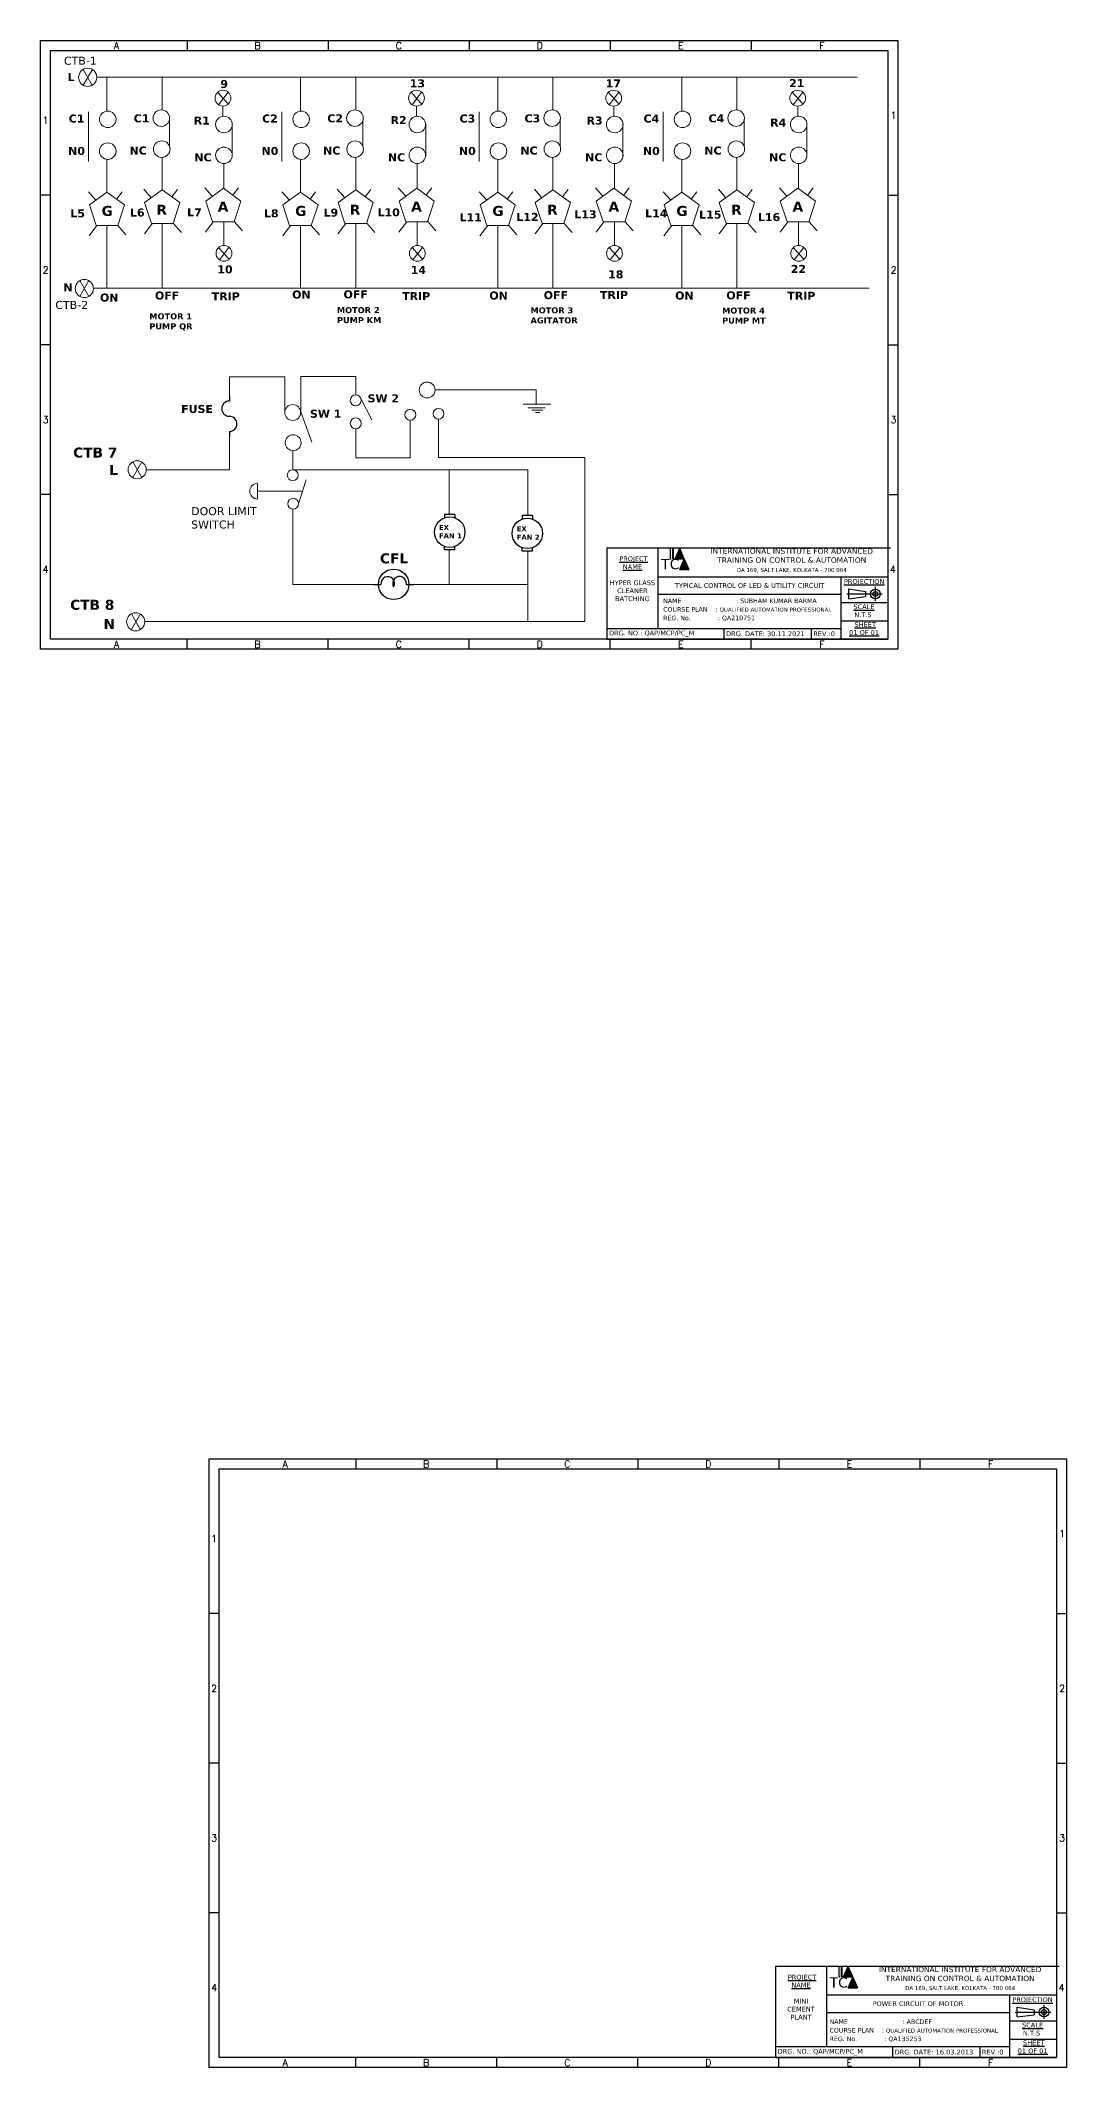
# Model space of a CAD drawing. Header units: millimetres. Extents: x -9791142 to 63260, y -4809864 to 11955173.
# Drawn here: x 19749 to 24879, y -10919 to -785 of the extents above; entities that cross this region are included whole.
import ezdxf
from ezdxf.enums import TextEntityAlignment as Align

# ---------------------------------------------------------------- set-up
doc = ezdxf.new("R2010")
doc.units = ezdxf.units.MM
doc.header["$LTSCALE"] = 5
doc.styles.add('style2', font='verdana.ttf')

# ---------------------------------------------------------------- blocks, each defined once
blk = doc.blocks.new('Fuse')
at = {"color": 7}
for p, q in [((0, 0), (0.05, 0)), ((0.35, 0), (0.4, 0))]:
    blk.add_line(p, q, dxfattribs=at)
for centre, start, end in [((0.125, 0), 180, 0), ((0.275, 0), 0, 180)]:
    blk.add_arc(centre, 0.075, start, end, dxfattribs=at)
blk = doc.blocks.new('Motor')
at = {"color": 7}
for p, q in [((0, 0.05), (0.034229, 0.05)), ((0, -0.05), (0, 0.05)), ((0.350001, 0.05), (0.316772, 0.05)), ((0.350001, -0.05), (0.350001, 0.05)), ((0, -0.05), (0.034229, -0.05)), ((0.350001, -0.05), (0.316772, -0.05))]:
    blk.add_line(p, q, dxfattribs=at)
blk.add_circle((0.175001, 0), 0.15, dxfattribs=at)
blk = doc.blocks.new('Lamp - Incandescent')
at = {"color": 7}
for p, q in [((0, 0), (0.075, 0)), ((0.325, 0), (0.4, 0))]:
    blk.add_line(p, q, dxfattribs=at)
blk.add_circle((0.2, 0), 0.15, dxfattribs=at)
for centre, radius, start, end in [((0.141667, 0.008333), 0.067185, 330.2551, 187.125), ((0.258088, 0.009558), 0.067591, 351.8699, 210.75)]:
    blk.add_arc(centre, radius, start, end, dxfattribs=at)

msp = doc.modelspace()

# ---------------------------------------------------------------- hatches: boundary and pattern name
h = msp.add_hatch(color=140)
h.paths.add_polyline_path([(22902, -3323), (22899, -3323), (22899, -3376), (22902, -3376)])
h.paths.add_polyline_path([(22914, -3323), (22911, -3323), (22911, -3376), (22914, -3376)])
for color, points in [(2, [(22945, -3323), (22922, -3376), (22968, -3376)]), (1, [(22968, -3377), (22945, -3429), (22991, -3429)]), (2, [(23787, -10414), (23764, -10466), (23810, -10466)]), (1, [(23811, -10467), (23788, -10520), (23834, -10520)])]:
    msp.add_hatch(color=color).paths.add_polyline_path(points)
h = msp.add_hatch(color=140)
h.paths.add_polyline_path([(23745, -10414), (23742, -10414), (23742, -10466), (23745, -10466)])
h.paths.add_polyline_path([(23757, -10414), (23754, -10414), (23754, -10466), (23757, -10466)])

# ---------------------------------------------------------------- linework, layer by layer
at = {"color": 6}
for p, q in [((20482, -785), (20482, -835)), ((21187, -785), (21187, -835)), ((21893, -785), (21893, -835)), ((22598, -785), (22598, -835)), ((23303, -785), (23303, -835)), ((19799, -1558), (19749, -1558)), ((23986, -1558), (24036, -1558)), ((19799, -2307), (19749, -2307)), ((23986, -2307), (24036, -2307)), ((19799, -3055), (19749, -3055)), ((23986, -3055), (24036, -3055)), ((20482, -3828), (20482, -3778)), ((21187, -3828), (21187, -3778)), ((21893, -3828), (21893, -3778)), ((22598, -3828), (22598, -3778)), ((23303, -3828), (23303, -3778)), ((21325, -7876), (21325, -7926)), ((22030, -7876), (22030, -7926)), ((22735, -7876), (22735, -7926)), ((23441, -7876), (23441, -7926)), ((24146, -7876), (24146, -7926)), ((20642, -8649), (20592, -8649)), ((24829, -8649), (24879, -8649)), ((20642, -9397), (20592, -9397)), ((24829, -9397), (24879, -9397)), ((20642, -10145), (20592, -10145)), ((24829, -10145), (24879, -10145)), ((21325, -10919), (21325, -10869)), ((22030, -10919), (22030, -10869)), ((22735, -10919), (22735, -10869)), ((23441, -10919), (23441, -10869)), ((24146, -10919), (24146, -10869))]:
    msp.add_line(p, q, dxfattribs=at)
at = {"lineweight": 9, "ltscale": 5}
for p, q in [((20008, -930), (19962, -1008)), ((19962, -930), (20007, -1009)), ((20030, -968), (23594, -968)), ((20081, -968), (20081, -1137)), ((20357, -968), (20357, -1131)), ((20998, -968), (23832, -968)), ((21049, -968), (21049, -1137)), ((21325, -968), (21325, -1131)), ((21984, -968), (23832, -968)), ((22035, -968), (22035, -1137)), ((22311, -968), (22311, -1131)), ((22904, -968), (23832, -968)), ((22955, -968), (22955, -1137)), ((23231, -968), (23231, -1131)), ((23594, -968), (23832, -968)), ((23986, -968), (23986, -968)), ((23986, -968), (23986, -968)), ((20634, -1044), (20683, -1098)), ((20687, -1043), (20639, -1106)), ((20661, -1113), (20661, -1163)), ((20683, -1098), (20688, -1102)), ((21602, -1044), (21651, -1098)), ((21654, -1043), (21607, -1106)), ((21629, -1113), (21629, -1163)), ((21651, -1098), (21655, -1102)), ((22588, -1044), (22637, -1098)), ((22641, -1043), (22593, -1106)), ((22615, -1113), (22615, -1163)), ((22637, -1098), (22642, -1102)), ((23508, -1044), (23557, -1098)), ((23561, -1043), (23513, -1106)), ((23535, -1113), (23535, -1163)), ((23557, -1098), (23562, -1102)), ((19988, -1141), (19988, -1390)), ((20393, -1313), (20393, -1185)), ((20707, -1205), (20707, -1361)), ((20955, -1141), (20955, -1390)), ((21360, -1313), (21360, -1185)), ((21675, -1205), (21675, -1361)), ((21942, -1141), (21942, -1390)), ((22347, -1313), (22347, -1185)), ((22661, -1205), (22661, -1361)), ((22862, -1141), (22862, -1390)), ((23267, -1313), (23267, -1185)), ((23581, -1205), (23581, -1361)), ((20393, -1313), (20393, -1313)), ((21360, -1313), (21360, -1313)), ((22347, -1313), (22347, -1313)), ((23267, -1313), (23267, -1313)), ((19988, -1390), (19988, -1390)), ((20081, -1379), (20081, -1543)), ((20357, -1370), (20357, -1532)), ((20665, -1400), (20665, -1525)), ((20955, -1390), (20955, -1390)), ((21049, -1379), (21049, -1543)), ((21325, -1370), (21325, -1532)), ((21632, -1400), (21632, -1525)), ((21942, -1390), (21942, -1390)), ((22035, -1379), (22035, -1543)), ((22311, -1370), (22311, -1532)), ((22619, -1400), (22619, -1525)), ((22862, -1390), (22862, -1390)), ((22955, -1379), (22955, -1543)), ((23231, -1370), (23231, -1532)), ((23539, -1400), (23539, -1525)), ((19988, -1541), (20026, -1583)), ((20157, -1541), (20129, -1578)), ((20265, -1529), (20302, -1572)), ((20433, -1530), (20406, -1566)), ((20570, -1521), (20607, -1564)), ((20738, -1522), (20711, -1559)), ((20956, -1541), (20993, -1583)), ((21124, -1541), (21097, -1578)), ((21232, -1529), (21270, -1572)), ((21400, -1530), (21373, -1566)), ((21537, -1521), (21575, -1564)), ((21706, -1522), (21678, -1559)), ((21942, -1541), (21980, -1583)), ((22111, -1541), (22083, -1578)), ((22219, -1529), (22256, -1572)), ((22387, -1530), (22359, -1566)), ((22524, -1521), (22561, -1564)), ((22692, -1522), (22665, -1559)), ((22862, -1541), (22900, -1583)), ((23031, -1541), (23003, -1578)), ((23139, -1529), (23176, -1572)), ((23307, -1530), (23280, -1566)), ((23444, -1521), (23481, -1564)), ((23612, -1522), (23585, -1559)), ((20031, -1710), (19992, -1762)), ((20081, -1710), (20081, -2023)), ((20136, -1709), (20176, -1756)), ((20307, -1699), (20268, -1751)), ((20357, -1699), (20357, -2023)), ((20412, -1698), (20453, -1744)), ((20612, -1691), (20574, -1743)), ((20665, -1691), (20665, -1809)), ((20717, -1690), (20758, -1737)), ((20998, -1710), (20960, -1762)), ((21049, -1710), (21049, -2023)), ((21103, -1709), (21144, -1756)), ((21275, -1699), (21236, -1751)), ((21325, -1699), (21325, -2023)), ((21380, -1698), (21420, -1744)), ((21580, -1691), (21541, -1743)), ((21632, -1691), (21632, -1809)), ((21685, -1690), (21725, -1737)), ((21985, -1710), (21946, -1762)), ((22035, -1710), (22035, -2023)), ((22090, -1709), (22130, -1756)), ((22261, -1699), (22222, -1751)), ((22311, -1699), (22311, -2023)), ((22366, -1698), (22407, -1744)), ((22566, -1691), (22527, -1743)), ((22619, -1691), (22619, -1809)), ((22671, -1690), (22712, -1737)), ((22905, -1710), (22866, -1762)), ((22955, -1710), (22955, -2023)), ((23010, -1709), (23050, -1756)), ((23181, -1699), (23142, -1751)), ((23231, -1699), (23231, -2023)), ((23286, -1698), (23327, -1744)), ((23486, -1691), (23448, -1743)), ((23539, -1691), (23539, -1809)), ((23591, -1690), (23632, -1737)), ((20639, -1820), (20688, -1874)), ((20691, -1819), (20644, -1882)), ((21607, -1820), (21655, -1874)), ((21659, -1819), (21611, -1882)), ((22593, -1820), (22642, -1874)), ((22645, -1819), (22598, -1882)), ((23513, -1820), (23562, -1874)), ((23565, -1819), (23518, -1882)), ((20688, -1875), (20692, -1879)), ((21655, -1875), (21660, -1879)), ((22642, -1875), (22646, -1879)), ((23562, -1875), (23566, -1879)), ((19991, -1985), (19945, -2064)), ((19946, -1985), (19990, -2064)), ((20013, -2023), (23892, -2023)), ((20081, -2023), (20081, -2023)), ((20357, -2023), (20357, -2023)), ((20665, -2023), (20665, -2023)), ((20693, -2562), (20693, -2466)), ((20693, -2466), (20971, -2466)), ((20971, -2466), (20971, -2645)), ((21050, -2642), (21050, -2465)), ((21050, -2465), (21325, -2465)), ((21325, -2465), (21325, -2557)), ((21721, -2531), (22227, -2531)), ((22227, -2531), (22227, -2531)), ((22227, -2531), (22227, -2603)), ((21352, -2578), (21406, -2681)), ((22162, -2603), (22300, -2603)), ((22186, -2621), (22273, -2621)), ((22206, -2633), (22261, -2633)), ((21050, -2642), (21106, -2793)), ((21325, -2726), (21325, -2871)), ((21406, -2681), (21406, -2681)), ((21597, -2871), (21597, -2684)), ((21739, -2679), (21739, -2863)), ((22224, -2644), (22246, -2644)), ((20693, -2765), (20693, -2931)), ((21010, -2836), (21010, -2931)), ((21106, -2793), (21106, -2793)), ((20255, -2891), (20210, -2970)), ((20210, -2891), (20255, -2970)), ((20278, -2931), (20693, -2931)), ((20693, -2931), (20693, -2931)), ((21010, -2931), (21010, -2931)), ((21010, -2931), (22136, -2931)), ((21325, -2871), (21597, -2871)), ((21739, -2863), (21739, -2869)), ((21762, -2869), (21739, -2869)), ((21762, -2869), (22471, -2869)), ((21792, -2931), (21792, -3154)), ((22136, -2931), (22136, -2931)), ((22136, -2931), (22186, -2931)), ((22186, -2931), (22186, -2931)), ((22186, -3161), (22186, -2931)), ((22471, -2869), (22471, -3689)), ((20833, -2999), (20833, -3078)), ((20833, -3038), (21059, -3038)), ((21039, -3101), (21077, -2981)), ((21077, -2981), (21077, -2981)), ((21010, -3128), (21010, -3504)), ((21792, -3332), (21792, -3504)), ((22186, -3504), (22186, -3338)), ((21010, -3504), (21451, -3504)), ((21578, -3504), (22186, -3504)), ((22186, -3504), (22186, -3689)), ((20248, -3652), (20203, -3730)), ((20203, -3652), (20248, -3731)), ((22471, -3689), (20271, -3689)), ((20794, -10497), (20794, -10497))]:
    msp.add_line(p, q, dxfattribs=at)
at = {"color": 84}
for p, q in [((22581, -3321), (22581, -3778)), ((22581, -3321), (23999, -3321)), ((22836, -3321), (22836, -3724)), ((23986, -3297), (23986, -3778)), ((22836, -3466), (23986, -3466)), ((23751, -3466), (23751, -3778)), ((22836, -3553), (23751, -3553)), ((23751, -3594), (23986, -3594)), ((22581, -3724), (23751, -3724)), ((23166, -3724), (23166, -3778)), ((23602, -3724), (23602, -3778)), ((23751, -3686), (23986, -3686)), ((22581, -3778), (23986, -3778)), ((23424, -10412), (23424, -10869)), ((23424, -10412), (24842, -10412)), ((23679, -10412), (23679, -10814)), ((24829, -10388), (24829, -10869)), ((23679, -10556), (24829, -10556)), ((24594, -10556), (24594, -10869)), ((23679, -10644), (24594, -10644)), ((24594, -10685), (24829, -10685)), ((23424, -10814), (24594, -10814)), ((24009, -10814), (24009, -10869)), ((24445, -10814), (24445, -10869)), ((24594, -10777), (24829, -10777)), ((23424, -10869), (24829, -10869))]:
    msp.add_line(p, q, dxfattribs=at)
at = {"color": 140}
for p, q in [((22902, -3323), (22899, -3323)), ((22899, -3376), (22899, -3323)), ((22914, -3323), (22911, -3323)), ((22911, -3376), (22911, -3323)), ((22914, -3376), (22914, -3323)), ((23745, -10414), (23742, -10414)), ((23742, -10466), (23742, -10414)), ((23757, -10414), (23754, -10414)), ((23754, -10466), (23754, -10414)), ((23757, -10466), (23757, -10414))]:
    msp.add_line(p, q, dxfattribs=at)
at = {"color": 2}
for p, q in [((22922, -3376), (22945, -3323)), ((22968, -3376), (22945, -3323)), ((22922, -3376), (22968, -3376)), ((23764, -10466), (23787, -10414)), ((23810, -10466), (23787, -10414)), ((23764, -10466), (23810, -10466))]:
    msp.add_line(p, q, dxfattribs=at)
at = {"color": 4}
for p, q in [((22899, -3376), (22902, -3376)), ((22911, -3376), (22914, -3376)), ((23742, -10466), (23745, -10466)), ((23754, -10466), (23757, -10466))]:
    msp.add_line(p, q, dxfattribs=at)
at = {"color": 1}
for p, q in [((22945, -3429), (22968, -3377)), ((22945, -3429), (22991, -3429)), ((22968, -3377), (22991, -3429)), ((23788, -10520), (23811, -10467)), ((23788, -10520), (23834, -10520)), ((23811, -10467), (23834, -10520))]:
    msp.add_line(p, q, dxfattribs=at)
at = {"color": 160}
for p, q in [((23790, -3527), (23874, -3539)), ((23923, -3517), (23923, -3586)), ((23780, -3552), (23958, -3552)), ((23790, -3576), (23874, -3564)), ((24632, -10618), (24717, -10630)), ((24766, -10608), (24766, -10676)), ((24622, -10642), (24800, -10642)), ((24632, -10666), (24717, -10655))]:
    msp.add_line(p, q, dxfattribs=at)
at = {"color": 240}
for points in [[(19749, -785), (24036, -785), (24036, -3828), (19749, -3828)], [(19799, -835), (23986, -835), (23986, -3778), (19799, -3778)], [(20592, -7876), (24879, -7876), (24879, -10919), (20592, -10919)], [(20642, -7926), (24829, -7926), (24829, -10869), (20642, -10869)]]:
    msp.add_lwpolyline(points, close=True, dxfattribs=at)
at = {"lineweight": 9, "ltscale": 5}
for points in [[(20081, -1543), (19993, -1607), (20027, -1710), (20135, -1710), (20169, -1607)], [(20357, -1531), (20269, -1595), (20303, -1699), (20412, -1699), (20445, -1595)], [(20663, -1524), (20575, -1588), (20608, -1691), (20717, -1691), (20750, -1588)], [(21049, -1543), (20961, -1607), (20994, -1710), (21103, -1710), (21137, -1607)], [(21325, -1531), (21237, -1595), (21271, -1699), (21379, -1699), (21413, -1595)], [(21630, -1524), (21542, -1588), (21576, -1691), (21684, -1691), (21718, -1588)], [(22035, -1543), (21947, -1607), (21981, -1710), (22089, -1710), (22123, -1607)], [(22311, -1531), (22223, -1595), (22257, -1699), (22366, -1699), (22399, -1595)], [(22616, -1524), (22528, -1588), (22562, -1691), (22671, -1691), (22704, -1588)], [(22955, -1543), (22867, -1607), (22901, -1710), (23009, -1710), (23043, -1607)], [(23231, -1531), (23143, -1595), (23177, -1699), (23286, -1699), (23319, -1595)], [(23536, -1524), (23448, -1588), (23482, -1691), (23591, -1691), (23624, -1588)]]:
    msp.add_lwpolyline(points, close=True, dxfattribs=at)
at = {"color": 160}
for points in [[(23790, -3576), (23790, -3527)], [(23874, -3539), (23874, -3564)], [(24632, -10666), (24632, -10618)], [(24717, -10630), (24717, -10655)]]:
    msp.add_lwpolyline(points, dxfattribs=at)
at = {"lineweight": 9, "ltscale": 5}
for centre, radius in [((19985, -969), 45.4), ((20661, -1073), 39.6), ((21629, -1073), 39.6), ((22615, -1073), 39.6), ((23535, -1073), 39.6), ((20085, -1179), 41.4), ((20353, -1173), 41.4), ((20666, -1205), 41.4), ((21052, -1179), 41.4), ((21321, -1173), 41.4), ((21633, -1205), 41.4), ((22038, -1179), 41.4), ((22307, -1173), 41.4), ((22620, -1205), 41.4), ((22959, -1179), 41.4), ((23227, -1173), 41.4), ((23540, -1205), 41.4), ((20085, -1338), 41.4), ((20355, -1328), 41.4), ((20666, -1359), 41.4), ((21052, -1338), 41.4), ((21322, -1328), 41.4), ((21633, -1359), 41.4), ((22039, -1338), 41.4), ((22308, -1328), 41.4), ((22620, -1359), 41.4), ((22959, -1338), 41.4), ((23228, -1328), 41.4), ((23540, -1359), 41.4), ((20666, -1849), 39.6), ((21633, -1849), 39.6), ((22619, -1849), 39.6), ((23540, -1849), 39.6), ((19968, -2025), 45.4), ((21682, -2532), 39.6), ((21010, -2645), 39.6), ((21325, -2584), 27.3), ((21598, -2656), 27.3), ((21739, -2651), 27.3), ((21325, -2699), 27.3), ((21012, -2796), 39.6), ((20232, -2931), 45.4), ((21010, -2958), 27.3), ((21012, -3101), 27.3), ((20225, -3691), 45.4)]:
    msp.add_circle(centre, radius, dxfattribs=at)
at = {"color": 160}
for centre, radius in [((23923, -3552), 24.3), ((23923, -3552), 12.5), ((24766, -10642), 24.3), ((24766, -10642), 12.5)]:
    msp.add_circle(centre, radius, dxfattribs=at)
at = {"lineweight": 9, "ltscale": 5}
msp.add_arc((20835, -3038), 39.7, 93.7755, 266.6449, dxfattribs=at)

# ---------------------------------------------------------------- block references
at = {"lineweight": 9, "ltscale": 5, "xscale": 508, "yscale": 508, "zscale": 508}
for name, p, rotation in [('Fuse', (20693, -2562), 270), ('Motor', (21795, -3332), 90), ('Motor', (22183, -3338), 90)]:
    msp.add_blockref(name, p, dxfattribs=dict(at, rotation=rotation))
msp.add_blockref('Lamp - Incandescent', (21413, -3504), dxfattribs=at)

# ---------------------------------------------------------------- texts
at = {"color": 140, "style": 'style2'}
for p in [(22898, -3428), (23740, -10519)]:
    msp.add_text('TC', height=50.9, dxfattribs=at).set_placement(p, align=Align.CENTER)
at = {"color": 2, "char_height": 35, "attachment_point": 5, "style": 'style2'}
for s, insert, width in [('{\\Fromans|c0;A}', (20129, -810), 705.35), ('{\\Fromans|c0;B}', (20834, -810), 705.35), ('{\\Fromans|c0;C}', (21540, -810), 705.35), ('{\\Fromans|c0;D}', (22245, -810), 705.35), ('{\\Fromans|c0;E}', (22951, -810), 705.35), ('\\pxqc;{\\Fromans|c0;F}', (23656, -810), 705.35), ('{\\Fromans|c0;1}', (19774, -1184), 50), ('{\\Fromans|c0;1}', (24014, -1159), 50), ('{\\Fromans|c0;2}', (19774, -1932), 50), ('{\\Fromans|c0;2}', (24014, -1932), 50), ('{\\Fromans|c0;3}', (19774, -2681), 50), ('{\\Fromans|c0;3}', (24014, -2681), 50), ('{\\Fromans|c0;4}', (19774, -3429), 50), ('{\\Fromans|c0;4}', (24011, -3429), 50), ('{\\Fromans|c0;A}', (20129, -3803), 705.35), ('{\\Fromans|c0;B}', (20834, -3803), 705.35), ('{\\Fromans|c0;C}', (21540, -3803), 705.35), ('{\\Fromans|c0;D}', (22245, -3803), 705.35), ('{\\Fromans|c0;E}', (22951, -3803), 705.35), ('\\pxqc;{\\Fromans|c0;F}', (23656, -3803), 705.35), ('{\\Fromans|c0;A}', (20972, -7901), 705.35), ('{\\Fromans|c0;B}', (21677, -7901), 705.35), ('{\\Fromans|c0;C}', (22383, -7901), 705.35), ('{\\Fromans|c0;D}', (23088, -7901), 705.35), ('{\\Fromans|c0;E}', (23793, -7901), 705.35), ('\\pxqc;{\\Fromans|c0;F}', (24499, -7901), 705.35), ('{\\Fromans|c0;1}', (20617, -8275), 50), ('{\\Fromans|c0;1}', (24857, -8250), 50), ('{\\Fromans|c0;2}', (20617, -9023), 50), ('{\\Fromans|c0;2}', (24857, -9023), 50), ('{\\Fromans|c0;3}', (20617, -9771), 50), ('{\\Fromans|c0;3}', (24857, -9771), 50), ('{\\Fromans|c0;4}', (20617, -10520), 50), ('{\\Fromans|c0;4}', (24854, -10520), 50), ('{\\Fromans|c0;A}', (20972, -10894), 705.35), ('{\\Fromans|c0;B}', (21677, -10894), 705.35), ('{\\Fromans|c0;C}', (22383, -10894), 705.35), ('{\\Fromans|c0;D}', (23088, -10894), 705.35), ('{\\Fromans|c0;E}', (23793, -10894), 705.35), ('\\pxqc;{\\Fromans|c0;F}', (24499, -10894), 705.35)]:
    msp.add_mtext(s, dxfattribs=dict(at, insert=insert, width=width))
at = {"lineweight": 9, "ltscale": 5, "attachment_point": 1}
for s, width, insert, char_height in [('{\\fVerdana|b0|i0|c0|p34;CTB-1}', 223.91, (19866, -866), 40), ('{\\fVerdana|b1|i0|c0|p34;L}', 91.71, (19885, -948), 40), ('{\\fVerdana|b1|i0|c0|p34;9}', 95.19, (20648, -982), 40), ('{\\fVerdana|b1|i0|c0|p34;13}', 95.19, (21595, -979), 40), ('{\\fVerdana|b1|i0|c0|p34;17}', 95.19, (22575, -979), 40), ('{\\fVerdana|b1|i0|c0|p34;21}', 95.19, (23492, -978), 40), ('{\\fVerdana|b1|i0|c0|p34;C1}', 91.71, (19890, -1155), 40), ('{\\fVerdana|b1|i0|c0|p34;C1}', 91.71, (20215, -1154), 40), ('{\\fVerdana|b1|i0|c0|p34;R1}', 91.71, (20515, -1165), 40), ('{\\fVerdana|b1|i0|c0|p34;C2}', 91.71, (20857, -1155), 40), ('{\\fVerdana|b1|i0|c0|p34;C2}', 91.71, (21183, -1154), 40), ('{\\fVerdana|b1|i0|c0|p34;R2}', 91.71, (21499, -1163), 40), ('{\\fVerdana|b1|i0|c0|p34;C3}', 91.71, (21844, -1155), 40), ('{\\fVerdana|b1|i0|c0|p34;C3}', 91.71, (22169, -1154), 40), ('{\\fVerdana|b1|i0|c0|p34;R3}', 91.71, (22479, -1165), 40), ('{\\fVerdana|b1|i0|c0|p34;C4}', 91.71, (22764, -1155), 40), ('{\\fVerdana|b1|i0|c0|p34;C4}', 91.71, (23089, -1154), 40), ('{\\fVerdana|b1|i0|c0|p34;R4}', 91.71, (23397, -1175), 40), ('{\\fVerdana|b1|i0|c0|p34;N0}', 91.71, (19887, -1317), 40), ('{\\fVerdana|b1|i0|c0|p34;NC}', 91.71, (20194, -1315), 40), ('{\\fVerdana|b1|i0|c0|p34;N0}', 91.71, (20854, -1317), 40), ('{\\fVerdana|b1|i0|c0|p34;NC}', 91.71, (21162, -1315), 40), ('{\\fVerdana|b1|i0|c0|p34;N0}', 91.71, (21841, -1317), 40), ('{\\fVerdana|b1|i0|c0|p34;NC}', 91.71, (22148, -1315), 40), ('{\\fVerdana|b1|i0|c0|p34;N0}', 91.71, (22761, -1317), 40), ('{\\fVerdana|b1|i0|c0|p34;NC}', 91.71, (23068, -1315), 40), ('{\\fVerdana|b1|i0|c0|p34;NC}', 91.71, (20518, -1349), 40), ('{\\fVerdana|b1|i0|c0|p34;NC}', 91.71, (21486, -1349), 40), ('{\\fVerdana|b1|i0|c0|p34;NC}', 91.71, (22472, -1349), 40), ('{\\fVerdana|b1|i0|c0|p34;NC}', 91.71, (23392, -1349), 40), ('{\\fVerdana|b1|i0|c0|p34;G}', 97.45, (20054, -1612), 50), ('{\\fVerdana|b1|i0|c0|p34;R}', 97.45, (20328, -1606), 50), ('{\\fVerdana|b1|i0|c0|p34;A}', 97.45, (20635, -1590), 50), ('{\\fVerdana|b1|i0|c0|p34;G}', 97.45, (21022, -1612), 50), ('{\\fVerdana|b1|i0|c0|p34;R}', 97.45, (21295, -1606), 50), ('{\\fVerdana|b1|i0|c0|p34;A}', 97.45, (21602, -1590), 50), ('{\\fVerdana|b1|i0|c0|p34;G}', 97.45, (22008, -1612), 50), ('{\\fVerdana|b1|i0|c0|p34;R}', 97.45, (22282, -1606), 50), ('{\\fVerdana|b1|i0|c0|p34;A}', 97.45, (22589, -1590), 50), ('{\\fVerdana|b1|i0|c0|p34;G}', 97.45, (22928, -1612), 50), ('{\\fVerdana|b1|i0|c0|p34;R}', 97.45, (23202, -1606), 50), ('{\\fVerdana|b1|i0|c0|p34;A}', 97.45, (23509, -1590), 50), ('{\\fVerdana|b1|i0|c0|p34;L5}', 91.71, (19898, -1629), 40), ('{\\fVerdana|b1|i0|c0|p34;L6}', 91.71, (20196, -1625), 40), ('{\\fVerdana|b1|i0|c0|p34;L7}', 91.71, (20482, -1624), 40), ('{\\fVerdana|b1|i0|c0|p34;L8}', 91.71, (20866, -1629), 40), ('{\\fVerdana|b1|i0|c0|p34;L9}', 91.71, (21164, -1625), 40), ('{\\fVerdana|b1|i0|c0|p34;L10}', 91.71, (21434, -1624), 40), ('{\\fVerdana|b1|i0|c0|p34;L11}', 91.71, (21844, -1649), 40), ('{\\fVerdana|b1|i0|c0|p34;L12}', 91.71, (22128, -1647), 40), ('{\\fVerdana|b1|i0|c0|p34;L13}', 91.71, (22418, -1634), 40), ('{\\fVerdana|b1|i0|c0|p34;L14}', 91.71, (22772, -1629), 40), ('{\\fVerdana|b1|i0|c0|p34;L15}', 91.71, (23042, -1635), 40), ('{\\fVerdana|b1|i0|c0|p34;L16}', 91.71, (23336, -1648), 40), ('{\\fVerdana|b1|i0|c0|p34;10}', 95.19, (20633, -1909), 40), ('{\\fVerdana|b1|i0|c0|p34;14}', 95.19, (21600, -1912), 40), ('{\\fVerdana|b1|i0|c0|p34;22}', 95.19, (23500, -1907), 40), ('{\\fVerdana|b1|i0|c0|p34;N}', 91.71, (19863, -1999), 40), ('{\\fVerdana|b1|i0|c0|p34;18}', 95.19, (22587, -1934), 40), ('{\\fVerdana|b0|i0|c0|p34;CTB-2}', 223.91, (19823, -2087), 40), ('{\\fVerdana|b1|i0|c0|p34;ON}', 250.81, (20046, -2050), 40), ('{\\fVerdana|b1|i0|c0|p34;OFF}', 250.81, (20321, -2040), 40), ('{\\fVerdana|b1|i0|c0|p34;TRIP}', 250.81, (20605, -2044), 40), ('{\\fVerdana|b1|i0|c0|p34;ON}', 250.81, (21007, -2035), 40), ('{\\fVerdana|b1|i0|c0|p34;MOTOR 2\\PPUMP KM}', 508.5, (21231, -2118), 30), ('{\\fVerdana|b1|i0|c0|p34;OFF}', 250.81, (21264, -2034), 40), ('{\\fVerdana|b1|i0|c0|p34;TRIP}', 250.81, (21557, -2043), 40), ('{\\fVerdana|b1|i0|c0|p34;ON}', 250.81, (21993, -2040), 40), ('{\\fVerdana|b1|i0|c0|p34;MOTOR 3\\PAGITATOR}', 508.5, (22199, -2119), 30), ('{\\fVerdana|b1|i0|c0|p34;OFF}', 250.81, (22265, -2038), 40), ('{\\fVerdana|b1|i0|c0|p34;TRIP}', 250.81, (22546, -2037), 40), ('{\\fVerdana|b1|i0|c0|p34;ON}', 250.81, (22922, -2040), 40), ('{\\fVerdana|b1|i0|c0|p34;MOTOR 4\\PPUMP MT}', 508.5, (23157, -2120), 30), ('{\\fVerdana|b1|i0|c0|p34;OFF}', 250.81, (23178, -2039), 40), ('{\\fVerdana|b1|i0|c0|p34;TRIP}', 250.81, (23483, -2041), 40), ('{\\fVerdana|b1|i0|c0|p34;MOTOR 1\\PPUMP QR}', 508.5, (20293, -2149), 30), ('{\\fVerdana|b1|i0|c0|p34;FUSE}', 322.21, (20452, -2607), 40), ('{\\fVerdana|b1|i0|c0|p34;SW 1}', 250.81, (21096, -2631), 40), ('{\\fVerdana|b1|i0|c0|p34;SW 2}', 250.81, (21384, -2554), 40), ('{\\fVerdana|b1|i0|c0|p34;CTB 7}', 312.08, (19912, -2820), 50), ('{\\fVerdana|b1|i0|c0|p34;L}', 115.97, (20092, -2907), 50), ('{\\fVerdana|b0|i0|c0|p34;DOOR LIMIT SWITCH}', 427.04, (20502, -3118), 40), ('{\\fVerdana|b1|i0|c0|p34;EX FAN 1}', 129.68, (21741, -3207), 25), ('{\\fVerdana|b1|i0|c0|p34;EX FAN 2}', 129.68, (22130, -3214), 25), ('{\\fVerdana|b1|i0|c0|p34;CFL}', 312.08, (21446, -3349), 50), ('{\\fVerdana|b1|i0|c0|p34;CTB 8}', 312.08, (19897, -3581), 50), ('{\\fVerdana|b1|i0|c0|p34;N}', 115.97, (20064, -3677), 50)]:
    msp.add_mtext_dynamic_manual_height_columns(s, width=width, gutter_width=12.5, heights=[0], dxfattribs=dict(at, insert=insert, char_height=char_height))
at = {"color": 140, "width": 963.12, "attachment_point": 2, "style": 'style2'}
for s, insert, char_height in [('INTERNATIONAL INSTITUTE FOR ADVANCED\\PTRAINING ON CONTROL & AUTOMATION', (23505, -3324), 27), ('DA 169, SALT LAKE, KOLKATA - 700 064', (23505, -3422), 20), ('INTERNATIONAL INSTITUTE FOR ADVANCED\\PTRAINING ON CONTROL & AUTOMATION', (24347, -10415), 27), ('DA 169, SALT LAKE, KOLKATA - 700 064', (24347, -10512), 20)]:
    msp.add_mtext(s, dxfattribs=dict(at, insert=insert, char_height=char_height))
at = {"color": 211, "char_height": 24, "style": 'style2'}
for s, insert, width, attachment_point in [('\\pxqc;\\P {\\LPROJECT\\PNAME} \\P\\PHYPER GLASS CLEANER BATCHING', (22581, -3456), 254.85, 4), ('\\pxqc;TYPICAL CONTROL OF LED & UTILITY CIRCUIT', (23294, -3510), 914.86, 5), ('\\pxqc;{\\LPROJECTION} ', (23867, -3493), 235, 5), (' {\\LSCALE} \\PN.T.S\\P ', (23861, -3656), 235, 5), (' DRG. NO.: QAP/MCP/PC_M', (22581, -3751), 579.28, 4), (' DRG. DATE: 30.11.2021', (23166, -3751), 457.43, 4), (' REV.:0 ', (23602, -3751), 457.43, 4), (' {\\LSHEET\\P01 OF 01\\P} ', (23867, -3745), 235, 5), ('\\pxqc;\\P {\\LPROJECT\\PNAME} \\P\\PMINI\\PCEMENT\\PPLANT', (23424, -10547), 254.85, 4), ('\\pxqc;POWER CIRCUIT OF MOTOR', (24136, -10600), 914.86, 5), ('\\pxqc;{\\LPROJECTION} ', (24709, -10583), 235, 5), (' {\\LSCALE} \\PN.T.S\\P ', (24704, -10747), 235, 5), (' DRG. NO.: QAP/MCP/PC_M', (23424, -10842), 579.28, 4), (' DRG. DATE: 16.03.2013', (24009, -10842), 457.43, 4), (' REV.:0 ', (24445, -10842), 457.43, 4), (' {\\LSHEET\\P01 OF 01\\P} ', (24710, -10836), 235, 5)]:
    msp.add_mtext(s, dxfattribs=dict(at, insert=insert, width=width, attachment_point=attachment_point))
at = {"color": 211, "char_height": 22.8, "width": 1173.88, "attachment_point": 4, "line_spacing_factor": 1.125, "style": 'style2'}
for s, insert in [('^INAME^I^I^I: SUBHAM KUMAR BARMA\\P^ICOURSE PLAN    : {\\H0.87719x;QUALIFIED AUTOMATION PROFESSIONAL}              \\P^IREG. No.^I^I: QA210751', (22771, -3631)), ('^INAME^I^I^I: ABCDEF\\P^ICOURSE PLAN    : {\\H0.87719x;QUALIFIED AUTOMATION PROFESSIONAL}              \\P^IREG. No.^I^I: QA135253', (23603, -10735))]:
    msp.add_mtext(s, dxfattribs=dict(at, insert=insert))

doc.saveas('drawing.dxf')
